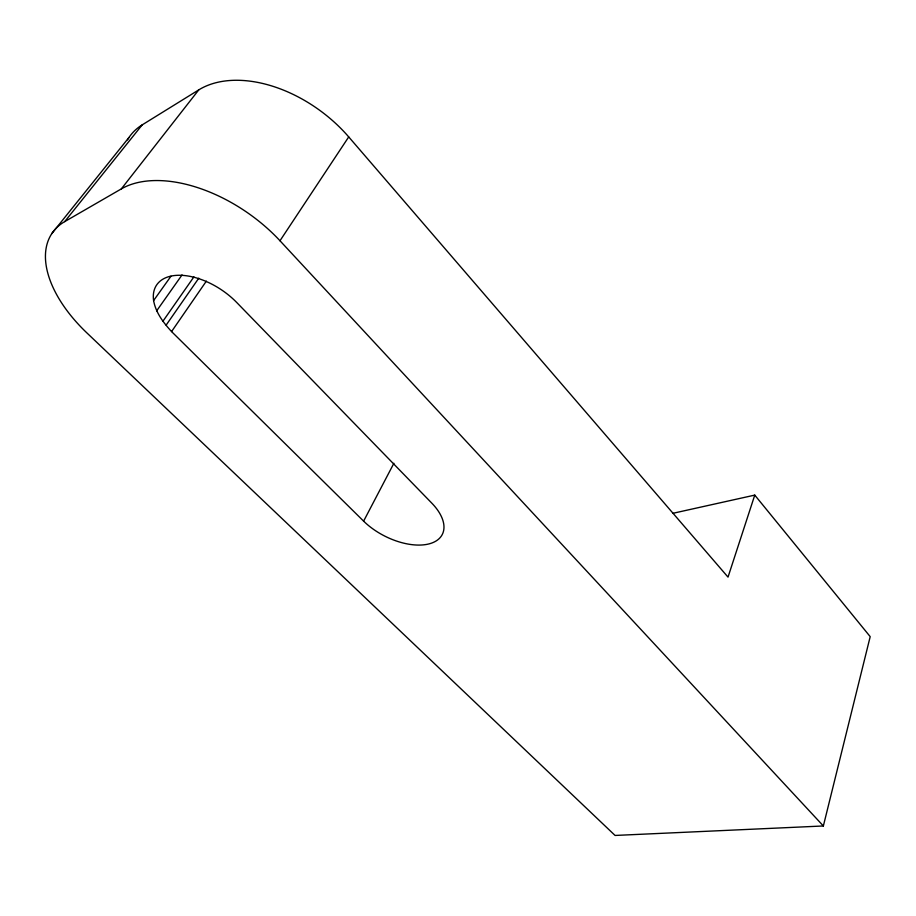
<?xml version="1.0" encoding="UTF-8"?>
<svg xmlns="http://www.w3.org/2000/svg" width="916" height="916" viewBox="0 0 916 916"><rect width="100%" height="100%" fill="white"/><g stroke="black" fill="none" stroke-linecap="round" stroke-linejoin="round"><path stroke-width="1.37" d="M754.761 495.109L728.025 577.114L348.721 136.919A114.317 73.944 36.4 0 0 198.761 89.883L142.186 124.885L64.704 221.615A116.79 64.796 34.8 0 0 86.791 332.817L615.071 835.449L823.358 825.969L870.2 636.643L754.761 495.109L672.642 513.361M363.618 521.135L171.567 331.581C163.414 322.684 155.789 312.791 153.602 300.585A56.403 32.06 33.7 0 1 180.429 275.281A56.403 32.06 33.7 0 1 236.717 302.486L431.848 503.193A50.483 27.423 26.8 0 1 429.18 543.852A50.483 27.423 26.8 0 1 363.618 521.135L393.891 463.278M64.704 221.615L121.336 188.891A121.542 71.185 34.7 0 1 279.987 240.759L348.721 136.919M171.567 331.581L206.363 281.12M166.151 325.1L198.772 278.189M162.796 321.413L193.917 276.861M156.659 310.856L182.032 274.937M153.602 300.585L170.949 276.243M121.336 188.891L198.761 89.883M51.777 233.626L128.961 137.492M279.987 240.759L823.358 825.969M127.496 139.839A110.103 67.681 36.4 0 1 142.186 124.885"/></g></svg>
